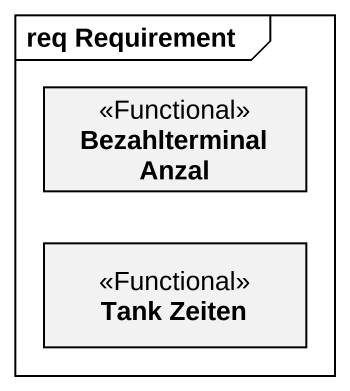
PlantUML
@startuml
mainframe req Requirement
hide circle
hide empty members
class "Bezahlterminal Anzal" as Bezahlterminal_Anzal <<Functional>>
class "Tank Zeiten" as Tank_Zeiten <<Functional>>
@enduml
